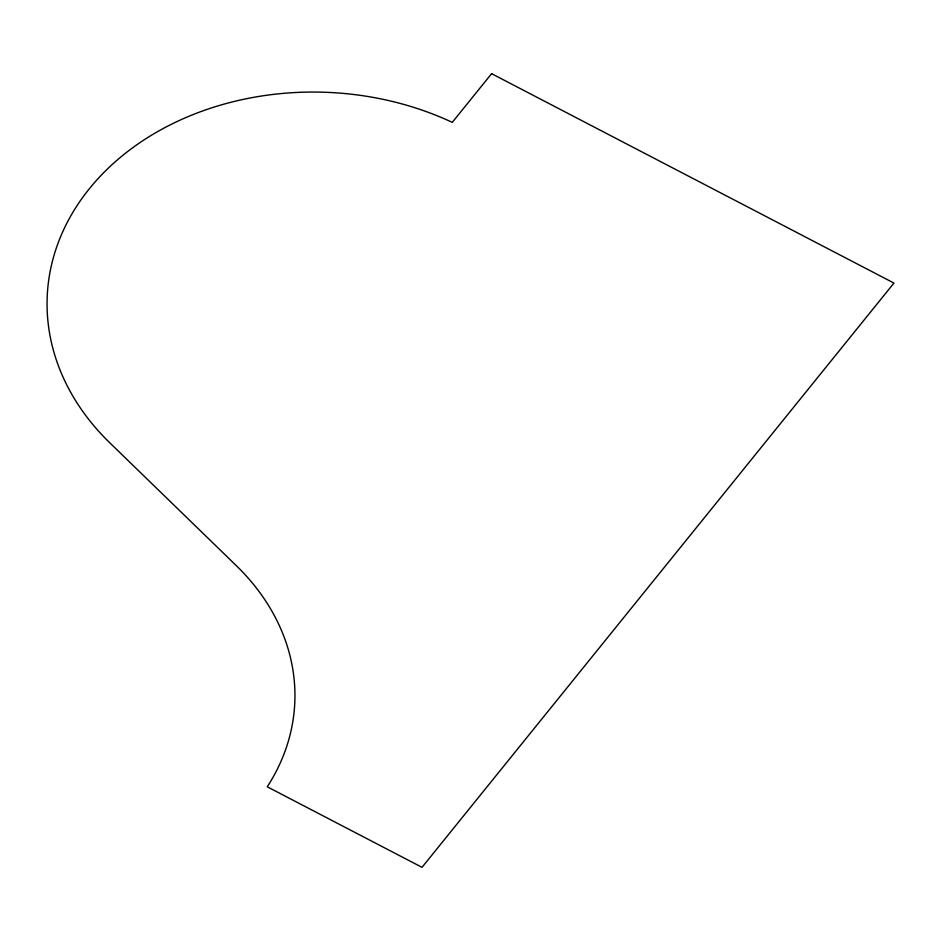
<?xml version="1.0" encoding="UTF-8"?>
<svg xmlns="http://www.w3.org/2000/svg" width="941" height="941" viewBox="0 0 941 941"><rect width="100%" height="100%" fill="white"/><g stroke="black" fill="none" stroke-linecap="round" stroke-linejoin="round"><path stroke-width="1.41" d="M491.602 73.669L452.268 122.354A271.137 215.689 2.3 0 0 110.297 166.263A271.137 215.689 2.3 0 0 109.791 442.811L236.309 565.647A253.435 201.597 2.3 0 1 267.256 786.794L422.015 867.331L893.95 283.065L491.602 73.669"/></g></svg>
